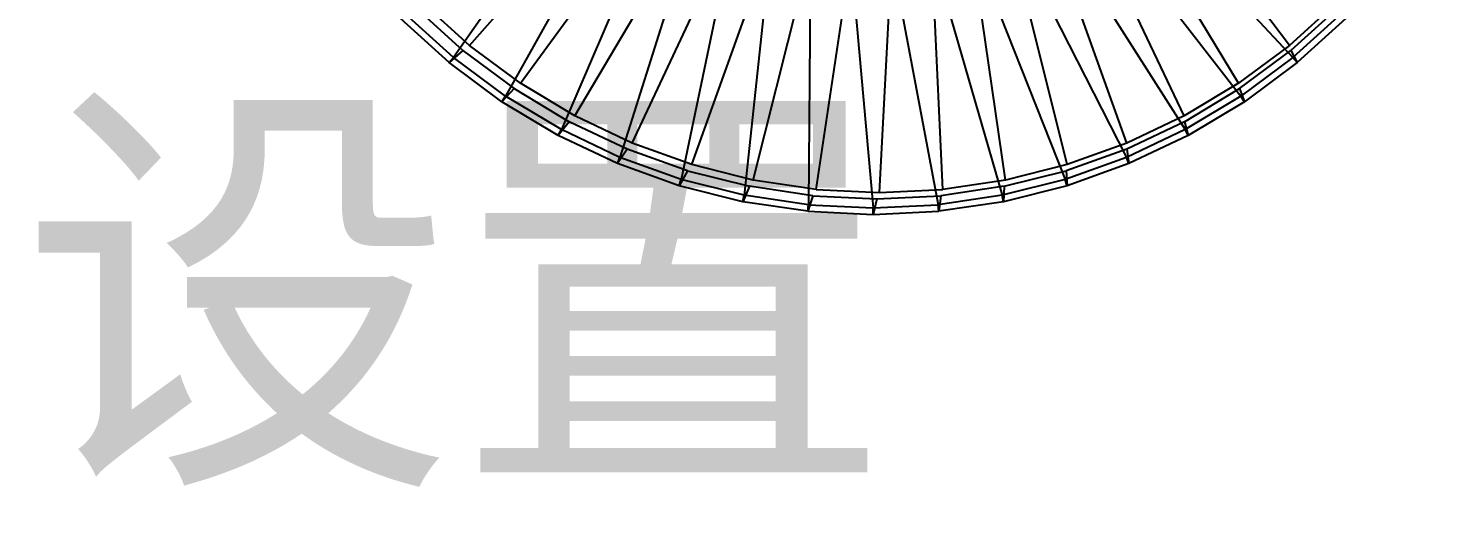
# Model space of a CAD drawing. Extents: x 11992 to 29481, y -6727 to 6811.
# Drawn here: x 12900.7 to 13014.9, y -3686 to -3645.8 of the extents above; entities that cross this region are included whole.
import ezdxf

# ---------------------------------------------------------------- set-up
doc = ezdxf.new("R2010")
doc.units = 0
doc.header["$MEASUREMENT"] = 0
doc.layers.get('0').update_dxf_attribs({"color": 8, "linetype": 'CONTINUOUS'})
doc.layers.add('zoylight 0装饰灯', color=6, linetype='CONTINUOUS')
doc.layers.add('zoylight 5回路', color=4, linetype='CONTINUOUS')
doc.styles.get("Standard").update_dxf_attribs({"font": 'arial.ttf'})

msp = doc.modelspace()

# ---------------------------------------------------------------- linework, layer by layer
for p, q in [((12936.63, -3647.18, -1611.18), (12968.87, -3610.85, -1656.56)), ((12940.78, -3650.25, -1610.97), (12969.31, -3611.18, -1656.54)), ((12945.2, -3652.91, -1610.73), (12969.79, -3611.46, -1656.51)), ((12949.87, -3655.12, -1610.49), (12970.29, -3611.7, -1656.48)), ((12954.73, -3656.86, -1610.24), (12970.81, -3611.89, -1656.46)), ((12985.26, -3656.86, -1608.64), (12974.09, -3611.89, -1656.29)), ((12990.11, -3655.12, -1608.38), (12974.61, -3611.7, -1656.26)), ((12994.78, -3652.91, -1608.14), (12975.11, -3611.46, -1656.23)), ((12999.21, -3650.25, -1607.9), (12975.59, -3611.18, -1656.21)), ((13003.35, -3647.18, -1607.69), (12976.04, -3610.85, -1656.18)), ((12959.73, -3658.12, -1609.97), (12971.35, -3612.02, -1656.43)), ((12964.84, -3658.88, -1609.71), (12971.9, -3612.1, -1656.4)), ((12969.99, -3659.13, -1609.44), (12972.45, -3612.13, -1656.37)), ((12975.15, -3658.88, -1609.17), (12973.01, -3612.1, -1656.34)), ((12980.25, -3658.12, -1608.9), (12973.55, -3612.02, -1656.31)), ((12949.24, -3628.36, -1556.79), (12935.33, -3648.15, -1601.56)), ((12985.13, -3628.36, -1554.91), (13003.64, -3648.15, -1597.98)), ((12951.47, -3630.02, -1556.67), (12939.57, -3651.3, -1601.34)), ((12982.9, -3630.02, -1555.02), (12999.4, -3651.3, -1598.2)), ((12953.85, -3631.45, -1556.55), (12944.11, -3654.02, -1601.1)), ((12980.52, -3631.45, -1555.15), (12994.87, -3654.02, -1598.44)), ((12956.36, -3632.64, -1556.42), (12948.88, -3656.28, -1600.85)), ((12958.97, -3633.57, -1556.28), (12953.86, -3658.07, -1600.59)), ((12975.39, -3633.57, -1555.42), (12985.11, -3658.07, -1598.95)), ((12978.01, -3632.64, -1555.28), (12990.09, -3656.28, -1598.69)), ((12961.67, -3634.25, -1556.14), (12958.98, -3659.35, -1600.32)), ((12964.41, -3634.66, -1555.99), (12964.21, -3660.13, -1600.04)), ((12969.96, -3634.66, -1555.7), (12974.76, -3660.13, -1599.49)), ((12972.7, -3634.25, -1555.56), (12979.99, -3659.35, -1599.22)), ((12967.18, -3634.79, -1555.85), (12969.48, -3660.39, -1599.77)), ((12936.63, -3647.18, -1611.18), (12932.81, -3643.71, -1611.38)), ((13007.17, -3643.71, -1607.49), (13003.35, -3647.18, -1607.69)), ((12934.99, -3648.56, -1605.56), (12931.03, -3644.98, -1605.76)), ((12935.33, -3648.15, -1601.56), (12931.41, -3644.6, -1601.76)), ((12936.09, -3647.58, -1611.19), (12932.23, -3644.08, -1611.39)), ((13007.34, -3644.08, -1607.49), (13003.48, -3647.58, -1607.69)), ((13007.56, -3644.6, -1597.77), (13003.64, -3648.15, -1597.98)), ((13007.94, -3644.98, -1601.77), (13003.98, -3648.56, -1601.98)), ((12940.78, -3650.25, -1610.97), (12936.63, -3647.18, -1611.18)), ((13003.35, -3647.18, -1607.69), (12999.21, -3650.25, -1607.9)), ((12936.09, -3647.58, -1611.19), (12934.99, -3648.56, -1605.56)), ((12934.99, -3648.56, -1605.56), (12935.33, -3648.15, -1601.56)), ((12939.57, -3651.3, -1601.34), (12935.33, -3648.15, -1601.56)), ((12936.09, -3647.58, -1611.19), (12940.28, -3650.69, -1610.97)), ((12999.29, -3650.69, -1607.91), (13003.48, -3647.58, -1607.69)), ((13003.64, -3648.15, -1597.98), (12999.4, -3651.3, -1598.2)), ((13003.48, -3647.58, -1607.69), (13003.98, -3648.56, -1601.98)), ((13003.98, -3648.56, -1601.98), (13003.64, -3648.15, -1597.98)), ((12939.27, -3651.75, -1605.34), (12934.99, -3648.56, -1605.56)), ((13003.98, -3648.56, -1601.98), (12999.7, -3651.75, -1602.2)), ((12940.28, -3650.69, -1610.97), (12939.27, -3651.75, -1605.34)), ((12940.28, -3650.69, -1610.97), (12944.75, -3653.38, -1610.74)), ((12945.2, -3652.91, -1610.73), (12940.78, -3650.25, -1610.97)), ((12999.21, -3650.25, -1607.9), (12994.78, -3652.91, -1608.14)), ((12994.82, -3653.38, -1608.14), (12999.29, -3650.69, -1607.91)), ((12999.29, -3650.69, -1607.91), (12999.7, -3651.75, -1602.2)), ((12939.27, -3651.75, -1605.34), (12939.57, -3651.3, -1601.34)), ((12943.85, -3654.5, -1605.1), (12939.27, -3651.75, -1605.34)), ((12944.11, -3654.02, -1601.1), (12939.57, -3651.3, -1601.34)), ((12999.4, -3651.3, -1598.2), (12994.87, -3654.02, -1598.44)), ((12999.7, -3651.75, -1602.2), (12995.12, -3654.5, -1602.44)), ((12999.7, -3651.75, -1602.2), (12999.4, -3651.3, -1598.2)), ((12949.87, -3655.12, -1610.49), (12945.2, -3652.91, -1610.73)), ((12994.78, -3652.91, -1608.14), (12990.11, -3655.12, -1608.38)), ((12944.75, -3653.38, -1610.74), (12943.85, -3654.5, -1605.1)), ((12943.85, -3654.5, -1605.1), (12944.11, -3654.02, -1601.1)), ((12948.88, -3656.28, -1600.85), (12944.11, -3654.02, -1601.1)), ((12949.46, -3655.61, -1610.5), (12944.75, -3653.38, -1610.74)), ((12994.87, -3654.02, -1598.44), (12990.09, -3656.28, -1598.69)), ((12994.82, -3653.38, -1608.14), (12990.11, -3655.61, -1608.39)), ((12994.82, -3653.38, -1608.14), (12995.12, -3654.5, -1602.44)), ((12995.12, -3654.5, -1602.44), (12994.87, -3654.02, -1598.44)), ((12948.67, -3656.78, -1604.85), (12943.85, -3654.5, -1605.1)), ((12954.73, -3656.86, -1610.24), (12949.87, -3655.12, -1610.49)), ((12990.11, -3655.12, -1608.38), (12985.26, -3656.86, -1608.64)), ((12995.12, -3654.5, -1602.44), (12990.29, -3656.78, -1602.69)), ((12949.46, -3655.61, -1610.5), (12948.67, -3656.78, -1604.85)), ((12948.67, -3656.78, -1604.85), (12948.88, -3656.28, -1600.85)), ((12953.86, -3658.07, -1600.59), (12948.88, -3656.28, -1600.85)), ((12954.37, -3657.37, -1610.24), (12949.46, -3655.61, -1610.5)), ((12990.09, -3656.28, -1598.69), (12985.11, -3658.07, -1598.95)), ((12990.11, -3655.61, -1608.39), (12985.2, -3657.37, -1608.64)), ((12990.29, -3656.78, -1602.69), (12990.09, -3656.28, -1598.69)), ((12990.11, -3655.61, -1608.39), (12990.29, -3656.78, -1602.69)), ((12953.7, -3658.58, -1604.59), (12948.67, -3656.78, -1604.85)), ((12954.37, -3657.37, -1610.24), (12953.7, -3658.58, -1604.59)), ((12954.37, -3657.37, -1610.24), (12959.42, -3658.63, -1609.98)), ((12959.73, -3658.12, -1609.97), (12954.73, -3656.86, -1610.24)), ((12980.15, -3658.63, -1608.9), (12985.2, -3657.37, -1608.64)), ((12985.26, -3656.86, -1608.64), (12980.25, -3658.12, -1608.9)), ((12985.2, -3657.37, -1608.64), (12985.27, -3658.58, -1602.95)), ((12990.29, -3656.78, -1602.69), (12985.27, -3658.58, -1602.95)), ((12953.7, -3658.58, -1604.59), (12953.86, -3658.07, -1600.59)), ((12958.88, -3659.88, -1604.32), (12953.7, -3658.58, -1604.59)), ((12958.98, -3659.35, -1600.32), (12953.86, -3658.07, -1600.59)), ((12959.42, -3658.63, -1609.98), (12958.88, -3659.88, -1604.32)), ((12964.58, -3659.4, -1609.71), (12959.42, -3658.63, -1609.98)), ((12964.84, -3658.88, -1609.71), (12959.73, -3658.12, -1609.97)), ((12980.15, -3658.63, -1608.9), (12974.99, -3659.4, -1609.17)), ((12980.25, -3658.12, -1608.9), (12975.15, -3658.88, -1609.17)), ((12985.11, -3658.07, -1598.95), (12979.99, -3659.35, -1599.22)), ((12985.27, -3658.58, -1602.95), (12980.09, -3659.88, -1603.22)), ((12980.15, -3658.63, -1608.9), (12980.09, -3659.88, -1603.22)), ((12985.27, -3658.58, -1602.95), (12985.11, -3658.07, -1598.95)), ((12958.88, -3659.88, -1604.32), (12958.98, -3659.35, -1600.32)), ((12964.16, -3660.66, -1604.04), (12958.88, -3659.88, -1604.32)), ((12964.21, -3660.13, -1600.04), (12958.98, -3659.35, -1600.32)), ((12964.58, -3659.4, -1609.71), (12964.16, -3660.66, -1604.04)), ((12964.58, -3659.4, -1609.71), (12969.78, -3659.66, -1609.44)), ((12964.84, -3658.88, -1609.71), (12969.99, -3659.13, -1609.44)), ((12969.78, -3659.66, -1609.44), (12969.48, -3660.93, -1603.77)), ((12969.78, -3659.66, -1609.44), (12974.99, -3659.4, -1609.17)), ((12969.99, -3659.13, -1609.44), (12975.15, -3658.88, -1609.17)), ((12979.99, -3659.35, -1599.22), (12974.76, -3660.13, -1599.49)), ((12974.99, -3659.4, -1609.17), (12974.82, -3660.66, -1603.49)), ((12980.09, -3659.88, -1603.22), (12974.82, -3660.66, -1603.49)), ((12980.09, -3659.88, -1603.22), (12979.99, -3659.35, -1599.22)), ((12964.16, -3660.66, -1604.04), (12964.21, -3660.13, -1600.04)), ((12964.16, -3660.66, -1604.04), (12969.48, -3660.93, -1603.77)), ((12964.21, -3660.13, -1600.04), (12969.48, -3660.39, -1599.77)), ((12969.48, -3660.39, -1599.77), (12974.76, -3660.13, -1599.49)), ((12969.48, -3660.93, -1603.77), (12969.48, -3660.39, -1599.77)), ((12969.48, -3660.93, -1603.77), (12974.82, -3660.66, -1603.49)), ((12974.82, -3660.66, -1603.49), (12974.76, -3660.13, -1599.49))]:
    msp.add_line(p, q)
at = {"layer": 'zoylight 0装饰灯'}
msp.add_circle((12945.6, -3641.42), 120.31, dxfattribs=at)
at = {"layer": 'zoylight 5回路', "linetype": 'Continuous'}
msp.add_arc((6275.14, -7252.22), 7708.99, 11.562882, 33.645464, dxfattribs=at)

# ---------------------------------------------------------------- texts
at = {"layer": 'zoylight 0装饰灯', "insert": (12819.66, -3567.44), "char_height": 26, "width": 253.1616, "attachment_point": 1}
msp.add_mtext('{\\fMicrosoft YaHei|b0|i0|c134|p34;\\W9.1127;\\C6; \\W1;此处\\P{\\W4.063193; }可预留插座\\P{\\W9.1292; }设置\\P{\\W3.318144; }落地灯/台灯}', dxfattribs=at)

doc.saveas('drawing.dxf')
